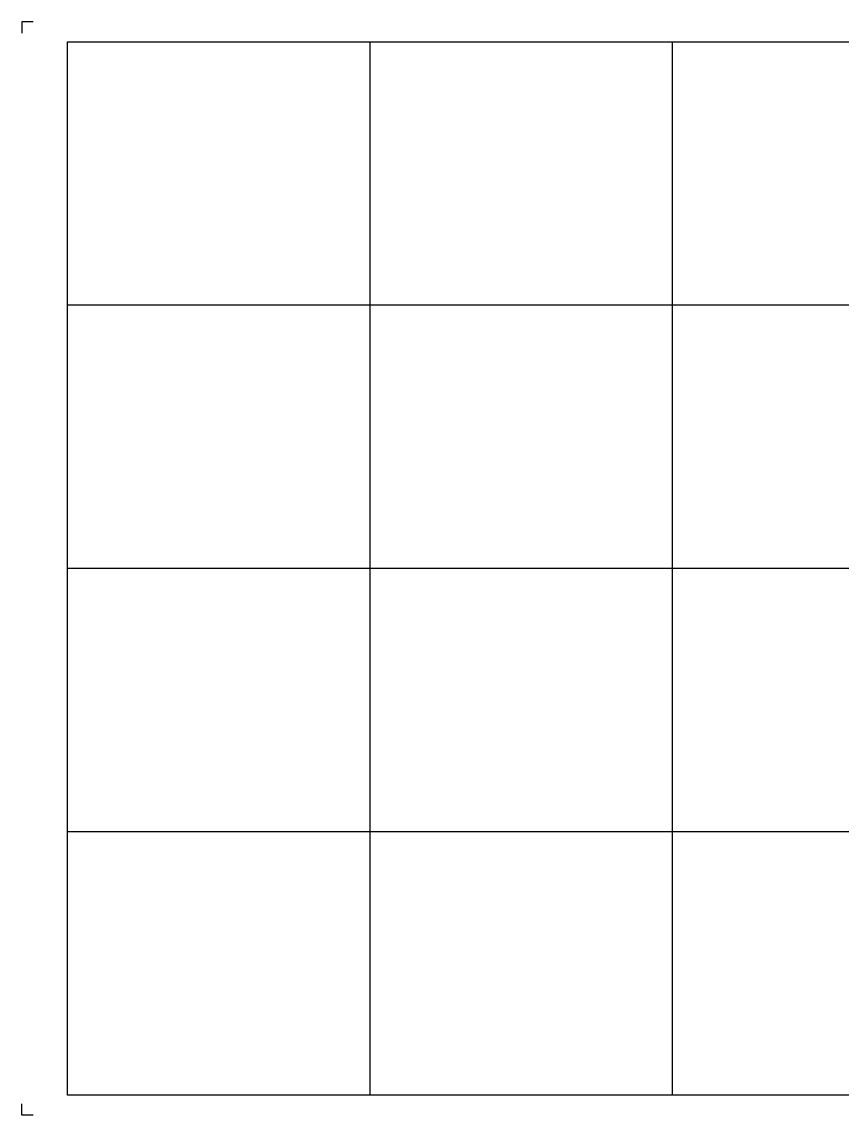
# Paper-space layout '24x36 (eng)' of a CAD drawing. Header units: inches. Extents: x 0 to 36, y 0 to 24.
# Drawn here: x 0 to 18, y 0 to 24 of the extents above; entities that cross this region are included whole.
import ezdxf
from ezdxf.enums import TextEntityAlignment as Align

# ---------------------------------------------------------------- set-up
doc = ezdxf.new("R2010")
doc.units = ezdxf.units.IN
doc.header["$LTSCALE"] = 0.5
doc.header["$MEASUREMENT"] = 0
doc.layers.get('Defpoints').update_dxf_attribs({"color": 27})
doc.layers.add('G-Anno-Nplt', color=140, linetype='Continuous', plot=False)
doc.layers.add('G-Anno-Ttlb', color=7, linetype='Continuous')
doc.styles.add('Arial', font='arial.ttf', dxfattribs={"width": 0.85})
doc.styles.add('Arial Bold', font='arialbd.ttf', dxfattribs={"width": 0.85})

# ---------------------------------------------------------------- blocks, each defined once
blk = doc.blocks.new('BORDER24x36 (eng)')
at = {"layer": 'G-Anno-Nplt'}
for points in [[(0.25, 24), (0, 24), (0, 23.75)], [(0.25, 0), (0, 0), (0, 0.25)]]:
    blk.add_lwpolyline(points, dxfattribs=at)
at = {"layer": 'G-Anno-Ttlb'}
blk.add_lwpolyline([(32.562, 0.437), (1, 0.437), (1, 23.562), (32.562, 23.562), (32.562, 0.437)], dxfattribs=at)
blk.add_lwpolyline([(32.562, 0.437), (1, 0.437), (1, 23.562), (32.562, 23.562), (32.562, 0.437)], dxfattribs=at)
at = {"style": 'Arial', "width": 0.85, "flags": 8}
for tag, p, height, rotation in [('PROJECTNAME1_001', (33.188, 13.357), 0.25, 90), ('PROJECTNAME2_001', (33.563, 13.357), 0.25, 90), ('PROJECTNAME3_001', (33.938, 13.357), 0.25, 90), ('PROJECTADDRESS1_001', (34.438, 13.44), 0.188, 90), ('PROJECTADDRESS2_001', (34.75, 13.44), 0.188, 90), ('PROJECTADDRESS3_001', (35.063, 13.44), 0.188, 90), ('MILESTONE_001', (33.829, 7.758), 0.188, 45)]:
    blk.add_attdef(tag, p, '', height=height, rotation=rotation, dxfattribs=at)
at = {"style": 'Arial Bold', "width": 0.85, "flags": 8}
for tag, p, height in [('DATE_001', (33.69, 6.218), 0.188), ('PROJECT#_001', (33.116, 3.75), 0.125), ('SHEETNAME_001', (33.69, 3.156), 0.188), ('SHT#_001', (33.031, 0.906), 0.688)]:
    blk.add_attdef(tag, p, '', height=height, dxfattribs=at)
at = {"color": 4, "width": 0.85}
for tag, height, style, p in [('REV#1', 0.0938, 'Arial', (32.781, 5.654)), ('REVDRW#1', 0.0938, 'Arial', (34.5, 5.654)), ('REVDATE#1', 0.0938, 'Arial', (34.969, 5.654)), ('REV#2', 0.0938, 'Arial', (32.781, 5.342)), ('REVDRW#2', 0.0938, 'Arial', (34.5, 5.342)), ('REVDATE#2', 0.0938, 'Arial', (34.969, 5.342)), ('REV#3', 0.0938, 'Arial', (32.781, 5.029)), ('REVDRW#3', 0.0938, 'Arial', (34.5, 5.029)), ('REVDATE#3', 0.0938, 'Arial', (34.969, 5.029)), ('REV#4', 0.0938, 'Arial', (32.781, 4.717)), ('REVDRW#4', 0.0938, 'Arial', (34.5, 4.717)), ('REVDATE#4', 0.0938, 'Arial', (34.969, 4.717)), ('REV#5', 0.0938, 'Arial', (32.781, 4.404)), ('REVDRW#5', 0.0938, 'Arial', (34.5, 4.404)), ('REVDATE#5', 0.0938, 'Arial', (34.969, 4.404)), ('AUTHOR', 0.125, 'Arial Bold', (34.57, 3.812))]:
    blk.add_attdef(tag, text='', height=height, dxfattribs=dict(at, style=style)).set_placement(p, align=Align.MIDDLE_CENTER)
at = {"color": 4, "style": 'Arial', "width": 0.85}
for tag, p in [('REVDESC#1-1', (32.989, 5.654)), ('REVDESC#1-2', (32.989, 5.531)), ('REVDESC#2-1', (32.989, 5.342)), ('REVDESC#2-2', (32.989, 5.219)), ('REVDESC#3-1', (32.989, 5.029)), ('REVDESC#3-2', (32.989, 4.906)), ('REVDESC#4-1', (32.989, 4.717)), ('REVDESC#4-2', (32.989, 4.594)), ('REVDESC#5-1', (32.989, 4.404)), ('REVDESC#5-2', (32.989, 4.281))]:
    blk.add_attdef(tag, text='', height=0.0938, dxfattribs=at).set_placement(p, align=Align.MIDDLE_LEFT)

psp = doc.layouts.new('24x36 (eng)')

# ---------------------------------------------------------------- linework, layer by layer
at = {"layer": 'Defpoints'}
for p, q in [((7.641, 0.437), (7.641, 23.562)), ((14.281, 0.437), (14.281, 23.562)), ((27.562, 17.781), (1, 17.781)), ((27.562, 12), (1, 12)), ((27.562, 6.219), (1, 6.219))]:
    psp.add_line(p, q, dxfattribs=at)

# ---------------------------------------------------------------- block references
psp.add_blockref('BORDER24x36 (eng)', (0, 0))

doc.saveas('drawing.dxf')
